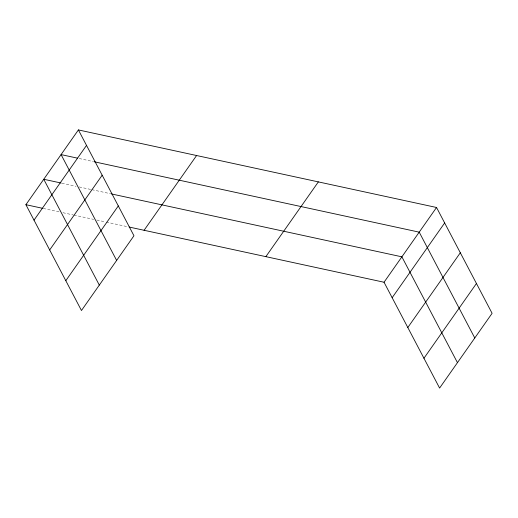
<?xml version="1.0" encoding="UTF-8"?>
<svg xmlns="http://www.w3.org/2000/svg" width="518" height="518" viewBox="0 0 518 518"><rect width="100%" height="100%" fill="white"/><g stroke="black" fill="none" stroke-linecap="round" stroke-linejoin="round"><path stroke-width="0.39" stroke-dasharray="2.59 1.94" d="M79.196 158.521L93.382 161.597M61.875 183.197L76.055 186.266M79.209 186.946L91.026 189.51M91.816 189.679L110.722 193.771M43.234 208.443L59.777 212.024M62.931 212.71L73.174 214.925M73.964 215.099L93.661 219.367M96.814 220.046L104.688 221.749M106.268 222.093L128.328 226.871"/><path stroke-width="0.78" d="M78.399 129.927L133.961 235.755L81.462 310.515L25.9 204.688L78.399 129.927L436.538 207.485L492.1 313.312L439.601 388.073L384.039 282.245L129.118 227.039M34.013 220.15L86.519 145.383M49.67 249.967L102.175 175.207M65.805 280.691L118.305 205.931M144.088 230.283L196.587 155.523M265.851 256.656L318.356 181.889M384.039 282.245L436.538 207.485M392.158 297.708L444.658 222.947M407.815 327.525L460.314 252.765M423.944 358.255L476.443 283.488M77.622 158.184L61.079 154.597L116.634 260.424M94.166 161.765L419.217 232.155L474.773 337.982M61.085 183.022L43.752 179.267L99.307 285.094M111.512 193.946L401.89 256.831L457.452 362.652M25.9 204.688L42.444 208.275"/></g></svg>
